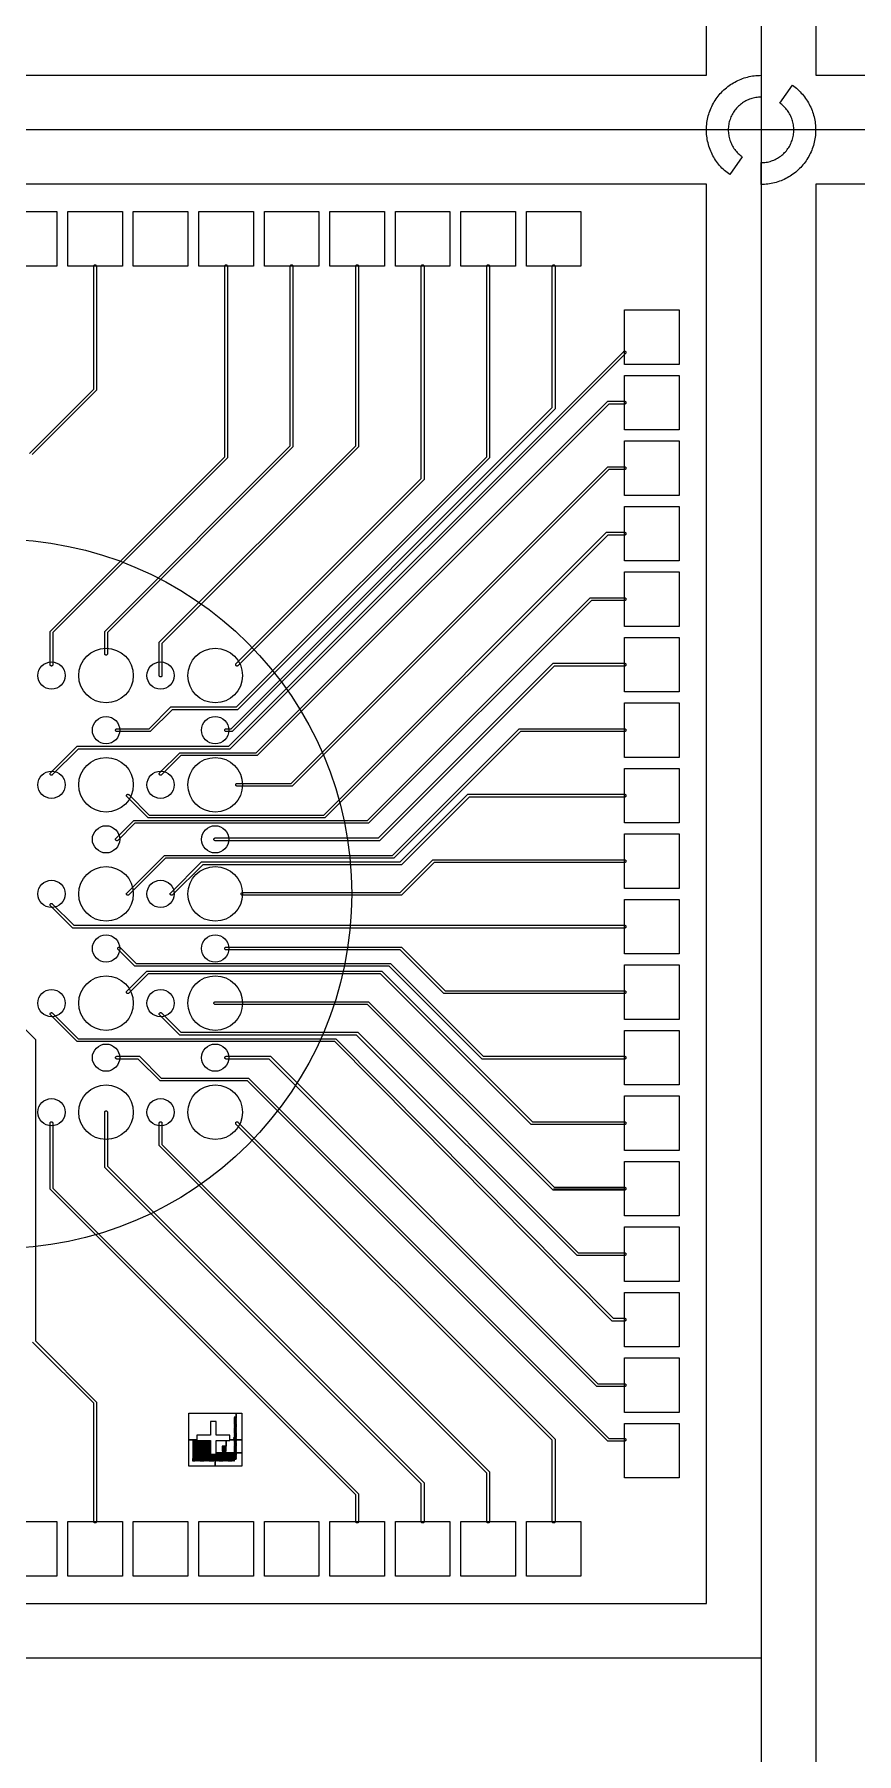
# Model space of a CAD drawing. Extents: x -17000 to 83000, y -71302 to 39000.
# Drawn here: x 15344 to 22875, y -47875 to -32126 of the extents above; entities that cross this region are included whole.
import ezdxf

# ---------------------------------------------------------------- set-up
doc = ezdxf.new("R2010")
doc.units = 0
doc.layers.get('0').update_dxf_attribs({"lineweight": 25, "true_color": 0xffffff})
for name, color, linetype, lineweight, true_color in [('Alighners', 3, 'Continuous', 5, 0x00ff00), ('Boundaries', 6, 'Continuous', 5, 0xff00ff), ('Central Electrodes', 5, 'Continuous', 5, 0x0000ff), ('Connectors', 4, 'Continuous', 5, 0x00ffff), ('Dicing', 1, 'Continuous', 25, 0xff0000)]:
    doc.layers.add(name, color=color, linetype=linetype, lineweight=lineweight, true_color=true_color)

# ---------------------------------------------------------------- blocks, each defined once
blk = doc.blocks.new('Half_moon_alignment1')
at = {"layer": 'Alighners'}
for points in [[(-286.79, -409.58), (-299.5, -400.5), (-311.75, -391), (-324, -381), (-335.75, -370.75), (-347, -360), (-358, -349), (-368.75, -337.5), (-379.25, -326), (-389.25, -314), (-398.75, -301.5), (-408, -289), (-417, -276), (-425.25, -263), (-433.25, -249.5), (-441, -236), (-448, -222), (-454.75, -208), (-461, -193.5), (-466.75, -179), (-472.25, -164.5), (-477.25, -149.5), (-481.5, -134.5), (-485.5, -119.5), (-489, -104.25), (-492, -89), (-494.5, -73.5), (-496.75, -58), (-498.25, -42.5), (-499.25, -27), (-500, -11.25), (-500, 4.25), (-499.75, 20), (-498.75, 35.5), (-497.5, 51), (-495.5, 66.5), (-493.25, 82), (-490.5, 97.5), (-487.25, 112.75), (-483.5, 127.75), (-479.25, 143), (-474.5, 157.75), (-469.25, 172.5), (-463.75, 187), (-457.75, 201.5), (-451, 215.75), (-444.25, 229.75), (-436.75, 243.5), (-429, 257), (-420.75, 270.25), (-412, 283.25), (-403, 296), (-393.5, 308.5), (-383.75, 320.5), (-373.5, 332.5), (-363, 344), (-352, 355), (-340.75, 366), (-329.25, 376.5), (-317.25, 386.5), (-305, 396.25), (-292.5, 405.5), (-279.75, 414.5), (-266.5, 423), (-253.25, 431.25), (-239.75, 438.75), (-225.75, 446), (-211.75, 453), (-197.5, 459.25), (-183, 465.25), (-168.5, 470.75), (-153.75, 475.75), (-138.75, 480.5), (-123.75, 484.5), (-108.5, 488), (-93.25, 491.25), (-77.75, 494), (-62.25, 496.25), (-46.75, 497.75), (-31.25, 499), (-15.5, 499.75), (0, 500), (0, 300), (-12, 299.75), (-24, 299), (-36, 297.75), (-48, 296.25), (-59.75, 294), (-71.5, 291.25), (-83.25, 288.25), (-94.75, 284.75), (-106.25, 280.75), (-117.25, 276.25), (-128.25, 271.25), (-139, 265.75), (-149.75, 260), (-160, 253.75), (-170, 247.25), (-179.75, 240.25), (-189.25, 232.75), (-198.5, 225), (-207.5, 216.75), (-216, 208.25), (-224.25, 199.5), (-232, 190.25), (-239.5, 180.75), (-246.5, 171), (-253.25, 161), (-259.5, 150.75), (-265.25, 140.25), (-270.75, 129.5), (-275.75, 118.5), (-280.25, 107.25), (-284.25, 96), (-288, 84.5), (-291, 72.75), (-293.75, 61), (-296, 49.25), (-297.75, 37.25), (-299, 25.25), (-299.75, 13.25), (-300, 1.25), (-299.75, -10.75), (-299.25, -22.75), (-298, -34.75), (-296.25, -46.75), (-294.25, -58.75), (-291.75, -70.5), (-288.5, -82), (-285, -93.5), (-281, -105), (-276.75, -116.25), (-271.75, -127.25), (-266.5, -138), (-260.75, -148.5), (-254.5, -159), (-248, -169), (-241, -178.75), (-233.5, -188.25), (-225.75, -197.5), (-217.75, -206.5), (-209.25, -215), (-200.5, -223.25), (-191.25, -231.25), (-181.75, -238.75), (-172.07, -245.75)], [(0, -500), (0, -300), (12, -299.75), (24, -299), (36, -297.75), (48, -296.25), (59.75, -294), (71.5, -291.25), (83.25, -288.25), (94.75, -284.75), (106.25, -280.75), (117.25, -276.25), (128.25, -271.25), (139, -265.75), (149.75, -260), (160, -253.75), (170, -247.25), (179.75, -240.25), (189.25, -232.75), (198.5, -225), (207.5, -216.75), (216, -208.25), (224.25, -199.5), (232, -190.25), (239.5, -180.75), (246.5, -171), (253.25, -161), (259.5, -150.75), (265.25, -140.25), (270.75, -129.5), (275.75, -118.5), (280.25, -107.25), (284.25, -96), (288, -84.5), (291, -72.75), (293.75, -61), (296, -49.25), (297.75, -37.25), (299, -25.25), (299.75, -13.25), (300, -1.25), (299.75, 10.75), (299.25, 22.75), (298, 34.75), (296.25, 46.75), (294.25, 58.75), (291.75, 70.5), (288.5, 82), (285, 93.5), (281, 105), (276.75, 116.25), (271.75, 127.25), (266.5, 138), (260.75, 148.5), (254.5, 159), (248, 169), (241, 178.75), (233.5, 188.25), (225.75, 197.5), (217.75, 206.5), (209.25, 215), (200.5, 223.25), (191.25, 231.25), (181.75, 238.75), (172.07, 245.75), (286.79, 409.58), (299.5, 400.5), (311.75, 391), (324, 381), (335.75, 370.75), (347, 360), (358, 349), (368.75, 337.5), (379.25, 326), (389.25, 314), (398.75, 301.5), (408, 289), (417, 276), (425.25, 263), (433.25, 249.5), (441, 236), (448, 222), (454.75, 208), (461, 193.5), (466.75, 179), (472.25, 164.5), (477.25, 149.5), (481.5, 134.5), (485.5, 119.5), (489, 104.25), (492, 89), (494.5, 73.5), (496.75, 58), (498.25, 42.5), (499.25, 27), (500, 11.25), (500, -4.25), (499.75, -20), (498.75, -35.5), (497.5, -51), (495.5, -66.5), (493.25, -82), (490.5, -97.5), (487.25, -112.75), (483.5, -127.75), (479.25, -143), (474.5, -157.75), (469.25, -172.5), (463.75, -187), (457.75, -201.5), (451, -215.75), (444.25, -229.75), (436.75, -243.5), (429, -257), (420.75, -270.25), (412, -283.25), (403, -296), (393.5, -308.5), (383.75, -320.5), (373.5, -332.5), (363, -344), (352, -355), (340.75, -366), (329.25, -376.5), (317.25, -386.5), (305, -396.25), (292.5, -405.5), (279.75, -414.5), (266.5, -423), (253.25, -431.25), (239.75, -438.75), (225.75, -446), (211.75, -453), (197.5, -459.25), (183, -465.25), (168.5, -470.75), (153.75, -475.75), (138.75, -480.5), (123.75, -484.5), (108.5, -488), (93.25, -491.25), (77.75, -494), (62.25, -496.25), (46.75, -497.75), (31.25, -499), (15.5, -499.75)]]:
    blk.add_lwpolyline(points, close=True, dxfattribs=at)
blk = doc.blocks.new('BIG_photolith_alignment1')
at = {"layer": 'Alighners'}
for points in [[(-225, -17.5), (-225, 225), (210, 225), (210, 190), (190, 190), (190, 185), (210, 185), (210, 180.5), (190, 180.5), (190, 175.5), (210, 175.5), (210, 171), (190, 171), (190, 166), (210, 166), (210, 161.5), (190, 161.5), (190, 156.5), (210, 156.5), (210, 152), (190, 152), (190, 147), (210, 147), (210, 142.5), (190, 142.5), (190, 137.5), (210, 137.5), (210, 133), (190, 133), (190, 128), (210, 128), (210, 123.5), (190, 123.5), (190, 118.5), (210, 118.5), (210, 114), (190, 114), (190, 109), (210, 109), (210, 104.5), (190, 104.5), (190, 99.5), (210, 99.5), (210, 95), (190, 95), (190, 90), (210, 90), (210, 85.5), (190, 85.5), (190, 80.5), (210, 80.5), (210, 76), (190, 76), (190, 71), (210, 71), (210, 66.5), (190, 66.5), (190, 61.5), (210, 61.5), (210, 57), (190, 57), (190, 52), (210, 52), (210, 47.5), (190, 47.5), (190, 42.5), (210, 42.5), (210, 38), (190, 38), (190, 33), (210, 33), (210, 28.5), (190, 28.5), (190, 23.5), (210, 23.5), (210, 19), (190, 19), (190, 14), (210, 14), (210, 9.5), (190, 9.5), (190, 4.5), (210, 4.5), (210, 0), (185, 0), (185, -5), (210, -5), (210, -9.5), (190, -9.5), (190, -14.5), (210, -14.5), (210, 225), (260, 225), (260, -17.5), (150, -17.5), (150, 25), (25, 25), (25, 150), (-25, 150), (-25, 25), (-150, 25), (-150, -17.5)], [(-225, -260), (-225, -17.5), (-185, -17.5), (-185, -190), (-190, -190), (-190, -210), (-185, -210), (-185, -17.5), (-175.5, -17.5), (-175.5, -190), (-180.5, -190), (-180.5, -210), (-175.5, -210), (-175.5, -17.5), (-166, -17.5), (-166, -190), (-171, -190), (-171, -210), (-166, -210), (-166, -17.5), (-156.5, -17.5), (-156.5, -190), (-161.5, -190), (-161.5, -210), (-156.5, -210), (-156.5, -17.5), (-150, -17.5), (-150, -25), (-147, -25), (-147, -190), (-152, -190), (-152, -210), (-147, -210), (-147, -25), (-137.5, -25), (-137.5, -190), (-142.5, -190), (-142.5, -210), (-137.5, -210), (-137.5, -25), (-128, -25), (-128, -190), (-133, -190), (-133, -210), (-128, -210), (-128, -25), (-118.5, -25), (-118.5, -190), (-123.5, -190), (-123.5, -210), (-118.5, -210), (-118.5, -25), (-109, -25), (-109, -190), (-114, -190), (-114, -210), (-109, -210), (-109, -25), (-99.5, -25), (-99.5, -190), (-104.5, -190), (-104.5, -210), (-99.5, -210), (-99.5, -25), (-90, -25), (-90, -190), (-95, -190), (-95, -210), (-90, -210), (-90, -25), (-80.5, -25), (-80.5, -190), (-85.5, -190), (-85.5, -210), (-80.5, -210), (-80.5, -25), (-71, -25), (-71, -190), (-76, -190), (-76, -210), (-71, -210), (-71, -25), (-61.5, -25), (-61.5, -190), (-66.5, -190), (-66.5, -210), (-61.5, -210), (-61.5, -25), (-52, -25), (-52, -190), (-57, -190), (-57, -210), (-52, -210), (-52, -25), (-42.5, -25), (-42.5, -190), (-47.5, -190), (-47.5, -210), (-42.5, -210), (-42.5, -25), (-33, -25), (-33, -190), (-38, -190), (-38, -210), (-33, -210), (-33, -25), (-25, -25), (-25, -150), (-23.5, -150), (-23.5, -190), (-28.5, -190), (-28.5, -210), (-23.5, -210), (-23.5, -150), (-14, -150), (-14, -190), (-19, -190), (-19, -210), (-14, -210), (-14, -150), (-4.5, -150), (-4.5, -190), (-9.5, -190), (-9.5, -210), (-4.5, -210), (-4.5, -150), (5, -150), (5, -185), (0, -185), (0, -210), (5, -210), (5, -150), (14.5, -150), (14.5, -190), (9.5, -190), (9.5, -210), (14.5, -210), (14.5, -150), (17.5, -150), (17.5, -260)], [(17.5, -260), (17.5, -150), (24, -150), (24, -190), (19, -190), (19, -210), (24, -210), (24, -150), (25, -150), (25, -138.75), (33.5, -138.75), (33.5, -190), (28.5, -190), (28.5, -210), (33.5, -210), (33.5, -138.75), (43, -138.75), (43, -190), (38, -190), (38, -210), (43, -210), (43, -138.75), (52.5, -138.75), (52.5, -190), (47.5, -190), (47.5, -210), (52.5, -210), (52.5, -138.75), (62, -138.75), (62, -190), (57, -190), (57, -210), (62, -210), (62, -138.75), (71.5, -138.75), (71.5, -190), (66.5, -190), (66.5, -210), (71.5, -210), (71.5, -138.75), (81, -138.75), (81, -190), (76, -190), (76, -210), (81, -210), (81, -138.75), (90.5, -138.75), (90.5, -190), (85.5, -190), (85.5, -210), (90.5, -210), (90.5, -138.75), (100, -138.75), (100, -190), (95, -190), (95, -210), (100, -210), (100, -138.75), (109.5, -138.75), (109.5, -190), (104.5, -190), (104.5, -210), (109.5, -210), (109.5, -138.75), (119, -138.75), (119, -190), (114, -190), (114, -210), (119, -210), (119, -138.75), (128.5, -138.75), (128.5, -190), (123.5, -190), (123.5, -210), (128.5, -210), (128.5, -138.75), (138, -138.75), (138, -190), (133, -190), (133, -210), (138, -210), (138, -138.75), (147.5, -138.75), (147.5, -190), (142.5, -190), (142.5, -210), (147.5, -210), (147.5, -138.75), (157, -138.75), (157, -190), (152, -190), (152, -210), (157, -210), (157, -138.75), (166.5, -138.75), (166.5, -190), (161.5, -190), (161.5, -210), (166.5, -210), (166.5, -138.75), (176, -138.75), (176, -190), (171, -190), (171, -210), (176, -210), (176, -138.75), (185.5, -138.75), (185.5, -190), (180.5, -190), (180.5, -210), (185.5, -210), (185.5, -138.75), (210, -138.75), (210, -142.5), (190, -142.5), (190, -147.5), (210, -147.5), (210, -152), (190, -152), (190, -157), (210, -157), (210, -161.5), (190, -161.5), (190, -166.5), (210, -166.5), (210, -171), (190, -171), (190, -176), (210, -176), (210, -180.5), (190, -180.5), (190, -185.5), (210, -185.5), (210, -190), (190, -190), (190, -210), (195, -210), (195, -195), (210, -195), (210, -138.75), (260, -138.75), (260, -260)], [(25, -138.75), (25, -25), (117.5, -25), (117.5, -77.5), (82.5, -77.5), (82.5, -122.5), (117.5, -122.5), (117.5, -25), (150, -25), (150, -17.5), (210, -17.5), (210, -19), (190, -19), (190, -24), (210, -24), (210, -28.5), (190, -28.5), (190, -33.5), (210, -33.5), (210, -38), (190, -38), (190, -43), (210, -43), (210, -47.5), (190, -47.5), (190, -52.5), (210, -52.5), (210, -57), (190, -57), (190, -62), (210, -62), (210, -66.5), (190, -66.5), (190, -71.5), (210, -71.5), (210, -76), (190, -76), (190, -81), (210, -81), (210, -85.5), (190, -85.5), (190, -90.5), (210, -90.5), (210, -95), (190, -95), (190, -100), (210, -100), (210, -104.5), (190, -104.5), (190, -109.5), (210, -109.5), (210, -114), (190, -114), (190, -119), (210, -119), (210, -123.5), (190, -123.5), (190, -128.5), (210, -128.5), (210, -133), (190, -133), (190, -138), (210, -138), (210, -17.5), (260, -17.5), (260, -138.75)], [(92.5, -117.5), (92.5, -110), (95, -112.5), (105, -112.5), (107.5, -110), (107.5, -90), (105, -87.5), (95, -87.5), (92.5, -90), (92.5, -117.5), (87.5, -112.5), (87.5, -87.5), (92.5, -82.5), (107.5, -82.5), (112.5, -87.5), (112.5, -112.5), (107.5, -117.5)]]:
    blk.add_lwpolyline(points, close=True, dxfattribs=at)

msp = doc.modelspace()

# ---------------------------------------------------------------- linework, layer by layer
at = {"layer": 'Boundaries'}
for points in [[(21500, -32500), (21500, -11500)], [(22500, -11500), (22500, -32500)], [(500, -32500), (21500, -32500)], [(22500, -32500), (43500, -32500)], [(21500, -33500), (8500, -33500)], [(21500, -46500), (21500, -33500)], [(43500, -33500), (22500, -33500)], [(22500, -33500), (22500, -54500)], [(8500, -46500), (21500, -46500)]]:
    msp.add_lwpolyline(points, dxfattribs=at)
for centre, radius in [((33000, -11000), 50000), ((33000, -11000), 47500), ((15000, -40000), 3250)]:
    msp.add_circle(centre, radius, dxfattribs=at)
at = {"layer": 'Central Electrodes'}
for points in [[(15050, -34250), (15050, -33750), (15550, -33750), (15550, -34250)], [(15650, -34250), (15650, -33750), (16150, -33750), (16150, -34250)], [(16250, -34250), (16250, -33750), (16750, -33750), (16750, -34250)], [(16850, -34250), (16850, -33750), (17350, -33750), (17350, -34250)], [(17450, -34250), (17450, -33750), (17950, -33750), (17950, -34250)], [(18050, -34250), (18050, -33750), (18550, -33750), (18550, -34250)], [(18650, -34250), (18650, -33750), (19150, -33750), (19150, -34250)], [(19250, -34250), (19250, -33750), (19750, -33750), (19750, -34250)], [(19850, -34250), (19850, -33750), (20350, -33750), (20350, -34250)], [(20750, -35150), (20750, -34650), (21250, -34650), (21250, -35150)], [(20750, -35750), (20750, -35250), (21250, -35250), (21250, -35750)], [(20750, -36350), (20750, -35850), (21250, -35850), (21250, -36350)], [(20750, -36950), (20750, -36450), (21250, -36450), (21250, -36950)], [(20750, -37550), (20750, -37050), (21250, -37050), (21250, -37550)], [(20750, -38150), (20750, -37650), (21250, -37650), (21250, -38150)], [(20750, -38750), (20750, -38250), (21250, -38250), (21250, -38750)], [(20750, -39350), (20750, -38850), (21250, -38850), (21250, -39350)], [(20750, -39950), (20750, -39450), (21250, -39450), (21250, -39950)], [(20750, -40550), (20750, -40050), (21250, -40050), (21250, -40550)], [(20750, -41150), (20750, -40650), (21250, -40650), (21250, -41150)], [(20750, -41750), (20750, -41250), (21250, -41250), (21250, -41750)], [(20750, -42350), (20750, -41850), (21250, -41850), (21250, -42350)], [(20750, -42950), (20750, -42450), (21250, -42450), (21250, -42950)], [(20750, -43550), (20750, -43050), (21250, -43050), (21250, -43550)], [(20750, -44150), (20750, -43650), (21250, -43650), (21250, -44150)], [(20750, -44750), (20750, -44250), (21250, -44250), (21250, -44750)], [(20750, -45350), (20750, -44850), (21250, -44850), (21250, -45350)], [(15050, -46250), (15050, -45750), (15550, -45750), (15550, -46250)], [(15650, -46250), (15650, -45750), (16150, -45750), (16150, -46250)], [(16250, -46250), (16250, -45750), (16750, -45750), (16750, -46250)], [(16850, -46250), (16850, -45750), (17350, -45750), (17350, -46250)], [(17450, -46250), (17450, -45750), (17950, -45750), (17950, -46250)], [(18050, -46250), (18050, -45750), (18550, -45750), (18550, -46250)], [(18650, -46250), (18650, -45750), (19150, -45750), (19150, -46250)], [(19250, -46250), (19250, -45750), (19750, -45750), (19750, -46250)], [(19850, -46250), (19850, -45750), (20350, -45750), (20350, -46250)]]:
    msp.add_lwpolyline(points, close=True, dxfattribs=at)
for centre, radius in [((16000, -38000), 250), ((17000, -38000), 250), ((15500, -38000), 125), ((16500, -38000), 125), ((16000, -38500), 125), ((17000, -38500), 125), ((15500, -39000), 125), ((16000, -39000), 250), ((16500, -39000), 125), ((17000, -39000), 250), ((16000, -39500), 125), ((17000, -39500), 125), ((16000, -40000), 250), ((17000, -40000), 250), ((15500, -40000), 125), ((16500, -40000), 125), ((16000, -40500), 125), ((17000, -40500), 125), ((16000, -41000), 250), ((17000, -41000), 250), ((15500, -41000), 125), ((16500, -41000), 125), ((16000, -41500), 125), ((17000, -41500), 125), ((15500, -42000), 125), ((16000, -42000), 250), ((16500, -42000), 125), ((17000, -42000), 250)]:
    msp.add_circle(centre, radius, dxfattribs=at)
at = {"layer": 'Connectors'}
for points in [[(15297.5, -35964.822), (15887.5, -35374.822), (15887.5, -34248.769), (15887.98, -34246.354), (15888.923, -34244.079), (15890.291, -34242.032), (15892.032, -34240.291), (15894.079, -34238.923), (15896.354, -34237.98), (15898.769, -34237.5), (15901.231, -34237.5), (15903.646, -34237.98), (15905.921, -34238.923), (15907.968, -34240.291), (15909.709, -34242.032), (15911.077, -34244.079), (15912.02, -34246.354), (15912.5, -34248.769), (15912.5, -35385.178), (15322.5, -35975.178)], [(15107.968, -41090.29), (15352.5, -41334.822), (15352.5, -44094.822), (15912.5, -44654.822), (15912.5, -45751.231), (15912.02, -45753.646), (15911.077, -45755.921), (15909.709, -45757.968), (15907.968, -45759.709), (15905.921, -45761.077), (15903.646, -45762.02), (15901.231, -45762.5), (15898.769, -45762.5), (15896.354, -45762.02), (15894.079, -45761.077), (15892.032, -45759.709), (15890.291, -45757.968), (15888.923, -45755.921), (15887.98, -45753.646), (15887.5, -45751.231), (15887.5, -44665.178), (15327.5, -44105.178)], [(20100, -42700), (20750, -42700)]]:
    msp.add_lwpolyline(points, dxfattribs=at)
for points in [[(15498.769, -37912.5), (15496.354, -37912.02), (15494.079, -37911.077), (15492.032, -37909.709), (15490.291, -37907.968), (15488.923, -37905.921), (15487.98, -37903.646), (15487.5, -37901.231), (15487.5, -37594.822), (17087.5, -35994.822), (17087.5, -34248.769), (17087.98, -34246.354), (17088.923, -34244.079), (17090.291, -34242.032), (17092.032, -34240.291), (17094.079, -34238.923), (17096.354, -34237.98), (17098.769, -34237.5), (17101.231, -34237.5), (17103.646, -34237.98), (17105.921, -34238.923), (17107.968, -34240.291), (17109.709, -34242.032), (17111.077, -34244.079), (17112.02, -34246.354), (17112.5, -34248.769), (17112.5, -36005.178), (15512.5, -37605.178), (15512.5, -37901.231), (15512.02, -37903.646), (15511.077, -37905.921), (15509.709, -37907.968), (15507.968, -37909.709), (15505.921, -37911.077), (15503.646, -37912.02), (15501.231, -37912.5)], [(15998.769, -37812.5), (15996.354, -37812.02), (15994.079, -37811.077), (15992.032, -37809.709), (15990.291, -37807.968), (15988.923, -37805.921), (15987.98, -37803.646), (15987.5, -37801.231), (15987.5, -37594.822), (17687.5, -35894.822), (17687.5, -34248.769), (17687.98, -34246.354), (17688.923, -34244.079), (17690.291, -34242.032), (17692.032, -34240.291), (17694.079, -34238.923), (17696.354, -34237.98), (17698.769, -34237.5), (17701.231, -34237.5), (17703.646, -34237.98), (17705.921, -34238.923), (17707.968, -34240.291), (17709.709, -34242.032), (17711.077, -34244.079), (17712.02, -34246.354), (17712.5, -34248.769), (17712.5, -35905.178), (16012.5, -37605.178), (16012.5, -37801.231), (16012.02, -37803.646), (16011.077, -37805.921), (16009.709, -37807.968), (16007.968, -37809.709), (16005.921, -37811.077), (16003.646, -37812.02), (16001.231, -37812.5)], [(16098.769, -38512.5), (16096.354, -38512.02), (16094.079, -38511.077), (16092.032, -38509.709), (16090.291, -38507.968), (16088.923, -38505.921), (16087.98, -38503.646), (16087.5, -38501.231), (16087.5, -38498.769), (16087.98, -38496.354), (16088.923, -38494.079), (16090.291, -38492.032), (16092.032, -38490.291), (16094.079, -38488.923), (16096.354, -38487.98), (16098.769, -38487.5), (16394.822, -38487.5), (16594.822, -38287.5), (17194.822, -38287.5), (19487.5, -35994.822), (19487.5, -34248.769), (19487.98, -34246.354), (19488.923, -34244.079), (19490.291, -34242.032), (19492.032, -34240.291), (19494.079, -34238.923), (19496.354, -34237.98), (19498.769, -34237.5), (19501.231, -34237.5), (19503.646, -34237.98), (19505.921, -34238.923), (19507.968, -34240.291), (19509.709, -34242.032), (19511.077, -34244.079), (19512.02, -34246.354), (19512.5, -34248.769), (19512.5, -36005.178), (17205.178, -38312.5), (16605.178, -38312.5), (16405.178, -38512.5)], [(16498.769, -38012.5), (16496.354, -38012.02), (16494.079, -38011.077), (16492.032, -38009.709), (16490.291, -38007.968), (16488.923, -38005.921), (16487.98, -38003.646), (16487.5, -38001.231), (16487.5, -37694.822), (18287.5, -35894.822), (18287.5, -34248.769), (18287.98, -34246.354), (18288.923, -34244.079), (18290.291, -34242.032), (18292.032, -34240.291), (18294.079, -34238.923), (18296.354, -34237.98), (18298.769, -34237.5), (18301.231, -34237.5), (18303.646, -34237.98), (18305.921, -34238.923), (18307.968, -34240.291), (18309.709, -34242.032), (18311.077, -34244.079), (18312.02, -34246.354), (18312.5, -34248.769), (18312.5, -35905.178), (16512.5, -37705.178), (16512.5, -38001.231), (16512.02, -38003.646), (16511.077, -38005.921), (16509.709, -38007.968), (16507.968, -38009.709), (16505.921, -38011.077), (16503.646, -38012.02), (16501.231, -38012.5)], [(17098.769, -38512.5), (17096.354, -38512.02), (17094.079, -38511.077), (17092.032, -38509.709), (17090.291, -38507.968), (17088.923, -38505.921), (17087.98, -38503.646), (17087.5, -38501.231), (17087.5, -38498.769), (17087.98, -38496.354), (17088.923, -38494.079), (17090.291, -38492.032), (17092.032, -38490.291), (17094.079, -38488.923), (17096.354, -38487.98), (17098.769, -38487.5), (17144.822, -38487.5), (20087.5, -35544.822), (20087.5, -34248.769), (20087.98, -34246.354), (20088.923, -34244.079), (20090.291, -34242.032), (20092.032, -34240.291), (20094.079, -34238.923), (20096.354, -34237.98), (20098.769, -34237.5), (20101.231, -34237.5), (20103.646, -34237.98), (20105.921, -34238.923), (20107.968, -34240.291), (20109.709, -34242.032), (20111.077, -34244.079), (20112.02, -34246.354), (20112.5, -34248.769), (20112.5, -35555.178), (17155.178, -38512.5)], [(17198.769, -37912.5), (17196.354, -37912.02), (17194.079, -37911.077), (17192.032, -37909.709), (17190.291, -37907.968), (17188.923, -37905.921), (17187.98, -37903.646), (17187.5, -37901.231), (17187.5, -37898.769), (17187.98, -37896.354), (17188.922, -37894.079), (17190.29, -37892.032), (18887.5, -36194.822), (18887.5, -34248.769), (18887.98, -34246.354), (18888.923, -34244.079), (18890.291, -34242.032), (18892.032, -34240.291), (18894.079, -34238.923), (18896.354, -34237.98), (18898.769, -34237.5), (18901.231, -34237.5), (18903.646, -34237.98), (18905.921, -34238.923), (18907.968, -34240.291), (18909.709, -34242.032), (18911.077, -34244.079), (18912.02, -34246.354), (18912.5, -34248.769), (18912.5, -36205.178), (17207.968, -37909.71), (17205.921, -37911.078), (17203.646, -37912.02), (17201.231, -37912.5)], [(15498.769, -38912.5), (15496.354, -38912.02), (15494.079, -38911.077), (15492.032, -38909.709), (15490.291, -38907.968), (15488.923, -38905.921), (15487.98, -38903.646), (15487.5, -38901.231), (15487.5, -38898.769), (15487.98, -38896.354), (15488.922, -38894.079), (15490.29, -38892.032), (15734.822, -38647.5), (17124.822, -38647.5), (20742.032, -35030.29), (20744.079, -35028.922), (20746.354, -35027.98), (20748.769, -35027.5), (20751.231, -35027.5), (20753.646, -35027.98), (20755.921, -35028.923), (20757.968, -35030.291), (20759.709, -35032.032), (20761.077, -35034.079), (20762.02, -35036.354), (20762.5, -35038.769), (20762.5, -35041.231), (20762.02, -35043.646), (20761.078, -35045.921), (20759.71, -35047.968), (17135.178, -38672.5), (15745.178, -38672.5), (15507.968, -38909.71), (15505.921, -38911.078), (15503.646, -38912.02), (15501.231, -38912.5)], [(16498.769, -38912.5), (16496.354, -38912.02), (16494.079, -38911.077), (16492.032, -38909.709), (16490.291, -38907.968), (16488.923, -38905.921), (16487.98, -38903.646), (16487.5, -38901.231), (16487.5, -38898.769), (16487.98, -38896.354), (16488.922, -38894.079), (16490.29, -38892.032), (16674.822, -38707.5), (17374.822, -38707.5), (20594.822, -35487.5), (20751.231, -35487.5), (20753.646, -35487.98), (20755.921, -35488.923), (20757.968, -35490.291), (20759.709, -35492.032), (20761.077, -35494.079), (20762.02, -35496.354), (20762.5, -35498.769), (20762.5, -35501.231), (20762.02, -35503.646), (20761.077, -35505.921), (20759.709, -35507.968), (20757.968, -35509.709), (20755.921, -35511.077), (20753.646, -35512.02), (20751.231, -35512.5), (20605.178, -35512.5), (17385.178, -38732.5), (16685.178, -38732.5), (16507.968, -38909.71), (16505.921, -38911.078), (16503.646, -38912.02), (16501.231, -38912.5)], [(17198.769, -39012.5), (17196.354, -39012.02), (17194.079, -39011.077), (17192.032, -39009.709), (17190.291, -39007.968), (17188.923, -39005.921), (17187.98, -39003.646), (17187.5, -39001.231), (17187.5, -38998.769), (17187.98, -38996.354), (17188.923, -38994.079), (17190.291, -38992.032), (17192.032, -38990.291), (17194.079, -38988.923), (17196.354, -38987.98), (17198.769, -38987.5), (17694.822, -38987.5), (20594.822, -36087.5), (20751.231, -36087.5), (20753.646, -36087.98), (20755.921, -36088.923), (20757.968, -36090.291), (20759.709, -36092.032), (20761.077, -36094.079), (20762.02, -36096.354), (20762.5, -36098.769), (20762.5, -36101.231), (20762.02, -36103.646), (20761.077, -36105.921), (20759.709, -36107.968), (20757.968, -36109.709), (20755.921, -36111.077), (20753.646, -36112.02), (20751.231, -36112.5), (20605.178, -36112.5), (17705.178, -39012.5)], [(16384.822, -39302.5), (16190.29, -39107.968), (16188.922, -39105.921), (16187.98, -39103.646), (16187.5, -39101.231), (16187.5, -39098.769), (16187.98, -39096.354), (16188.923, -39094.079), (16190.291, -39092.032), (16192.032, -39090.291), (16194.079, -39088.923), (16196.354, -39087.98), (16198.769, -39087.5), (16201.231, -39087.5), (16203.646, -39087.98), (16205.921, -39088.922), (16207.968, -39090.29), (16395.178, -39277.5), (17994.822, -39277.5), (20584.822, -36687.5), (20751.231, -36687.5), (20753.646, -36687.98), (20755.921, -36688.923), (20757.968, -36690.291), (20759.709, -36692.032), (20761.077, -36694.079), (20762.02, -36696.354), (20762.5, -36698.769), (20762.5, -36701.231), (20762.02, -36703.646), (20761.077, -36705.921), (20759.709, -36707.968), (20757.968, -36709.709), (20755.921, -36711.077), (20753.646, -36712.02), (20751.231, -36712.5), (20595.178, -36712.5), (18005.178, -39302.5)], [(16098.769, -39512.5), (16096.354, -39512.02), (16094.079, -39511.077), (16092.032, -39509.709), (16090.291, -39507.968), (16088.923, -39505.921), (16087.98, -39503.646), (16087.5, -39501.231), (16087.5, -39498.769), (16087.98, -39496.354), (16088.922, -39494.079), (16090.29, -39492.032), (16254.822, -39327.5), (18394.822, -39327.5), (20434.822, -37287.5), (20751.231, -37287.5), (20753.646, -37287.98), (20755.921, -37288.923), (20757.968, -37290.291), (20759.709, -37292.032), (20761.077, -37294.079), (20762.02, -37296.354), (20762.5, -37298.769), (20762.5, -37301.231), (20762.02, -37303.646), (20761.077, -37305.921), (20759.709, -37307.968), (20757.968, -37309.709), (20755.921, -37311.077), (20753.646, -37312.02), (20751.231, -37312.5), (20445.178, -37312.5), (18405.178, -39352.5), (16265.178, -39352.5), (16107.968, -39509.71), (16105.921, -39511.078), (16103.646, -39512.02), (16101.231, -39512.5)], [(16998.769, -39512.5), (16996.354, -39512.02), (16994.079, -39511.077), (16992.032, -39509.709), (16990.291, -39507.968), (16988.923, -39505.921), (16987.98, -39503.646), (16987.5, -39501.231), (16987.5, -39498.769), (16987.98, -39496.354), (16988.923, -39494.079), (16990.291, -39492.032), (16992.032, -39490.291), (16994.079, -39488.923), (16996.354, -39487.98), (16998.769, -39487.5), (18494.822, -39487.5), (20094.822, -37887.5), (20751.231, -37887.5), (20753.646, -37887.98), (20755.921, -37888.923), (20757.968, -37890.291), (20759.709, -37892.032), (20761.077, -37894.079), (20762.02, -37896.354), (20762.5, -37898.769), (20762.5, -37901.231), (20762.02, -37903.646), (20761.077, -37905.921), (20759.709, -37907.968), (20757.968, -37909.709), (20755.921, -37911.077), (20753.646, -37912.02), (20751.231, -37912.5), (20105.178, -37912.5), (18505.178, -39512.5)], [(16198.769, -40012.5), (16196.354, -40012.02), (16194.079, -40011.077), (16192.032, -40009.709), (16190.291, -40007.968), (16188.923, -40005.921), (16187.98, -40003.646), (16187.5, -40001.231), (16187.5, -39998.769), (16187.98, -39996.354), (16188.922, -39994.079), (16190.29, -39992.032), (16534.822, -39647.5), (18624.822, -39647.5), (19784.822, -38487.5), (20751.231, -38487.5), (20753.646, -38487.98), (20755.921, -38488.923), (20757.968, -38490.291), (20759.709, -38492.032), (20761.077, -38494.079), (20762.02, -38496.354), (20762.5, -38498.769), (20762.5, -38501.231), (20762.02, -38503.646), (20761.077, -38505.921), (20759.709, -38507.968), (20757.968, -38509.709), (20755.921, -38511.077), (20753.646, -38512.02), (20751.231, -38512.5), (19795.178, -38512.5), (18635.178, -39672.5), (16545.178, -39672.5), (16207.968, -40009.71), (16205.921, -40011.078), (16203.646, -40012.02), (16201.231, -40012.5)], [(16598.769, -40012.5), (16596.354, -40012.02), (16594.079, -40011.077), (16592.032, -40009.709), (16590.291, -40007.968), (16588.923, -40005.921), (16587.98, -40003.646), (16587.5, -40001.231), (16587.5, -39998.769), (16587.98, -39996.354), (16588.922, -39994.079), (16590.29, -39992.032), (16874.822, -39707.5), (18694.822, -39707.5), (19314.822, -39087.5), (20751.231, -39087.5), (20753.646, -39087.98), (20755.921, -39088.923), (20757.968, -39090.291), (20759.709, -39092.032), (20761.077, -39094.079), (20762.02, -39096.354), (20762.5, -39098.769), (20762.5, -39101.231), (20762.02, -39103.646), (20761.077, -39105.921), (20759.709, -39107.968), (20757.968, -39109.709), (20755.921, -39111.077), (20753.646, -39112.02), (20751.231, -39112.5), (19325.178, -39112.5), (18705.178, -39732.5), (16885.178, -39732.5), (16607.968, -40009.71), (16605.921, -40011.078), (16603.646, -40012.02), (16601.231, -40012.5)], [(17248.769, -40012.5), (17246.354, -40012.02), (17244.079, -40011.077), (17242.032, -40009.709), (17240.291, -40007.968), (17238.923, -40005.921), (17237.98, -40003.646), (17237.5, -40001.231), (17237.5, -39998.769), (17237.98, -39996.354), (17238.923, -39994.079), (17240.291, -39992.032), (17242.032, -39990.291), (17244.079, -39988.923), (17246.354, -39987.98), (17248.769, -39987.5), (18694.822, -39987.5), (18994.822, -39687.5), (20751.231, -39687.5), (20753.646, -39687.98), (20755.921, -39688.923), (20757.968, -39690.291), (20759.709, -39692.032), (20761.077, -39694.079), (20762.02, -39696.354), (20762.5, -39698.769), (20762.5, -39701.231), (20762.02, -39703.646), (20761.077, -39705.921), (20759.709, -39707.968), (20757.968, -39709.709), (20755.921, -39711.077), (20753.646, -39712.02), (20751.231, -39712.5), (19005.178, -39712.5), (18705.178, -40012.5)], [(15694.822, -40312.5), (15490.29, -40107.968), (15488.922, -40105.921), (15487.98, -40103.646), (15487.5, -40101.231), (15487.5, -40098.769), (15487.98, -40096.354), (15488.923, -40094.079), (15490.291, -40092.032), (15492.032, -40090.291), (15494.079, -40088.923), (15496.354, -40087.98), (15498.769, -40087.5), (15501.231, -40087.5), (15503.646, -40087.98), (15505.921, -40088.922), (15507.968, -40090.29), (15705.178, -40287.5), (20751.231, -40287.5), (20753.646, -40287.98), (20755.921, -40288.923), (20757.968, -40290.291), (20759.709, -40292.032), (20761.077, -40294.079), (20762.02, -40296.354), (20762.5, -40298.769), (20762.5, -40301.231), (20762.02, -40303.646), (20761.077, -40305.921), (20759.709, -40307.968), (20757.968, -40309.709), (20755.921, -40311.077), (20753.646, -40312.02), (20751.231, -40312.5)], [(19444.822, -41512.5), (18594.822, -40662.5), (16264.822, -40662.5), (16110.29, -40507.968), (16108.922, -40505.921), (16107.98, -40503.646), (16107.5, -40501.231), (16107.5, -40498.769), (16107.98, -40496.354), (16108.923, -40494.079), (16110.291, -40492.032), (16112.032, -40490.291), (16114.079, -40488.923), (16116.354, -40487.98), (16118.769, -40487.5), (16121.231, -40487.5), (16123.646, -40487.98), (16125.921, -40488.922), (16127.968, -40490.29), (16275.178, -40637.5), (18605.178, -40637.5), (19455.178, -41487.5), (20751.231, -41487.5), (20753.646, -41487.98), (20755.921, -41488.923), (20757.968, -41490.291), (20759.709, -41492.032), (20761.077, -41494.079), (20762.02, -41496.354), (20762.5, -41498.769), (20762.5, -41501.231), (20762.02, -41503.646), (20761.077, -41505.921), (20759.709, -41507.968), (20757.968, -41509.709), (20755.921, -41511.077), (20753.646, -41512.02), (20751.231, -41512.5)], [(19094.822, -40912.5), (18694.822, -40512.5), (17098.769, -40512.5), (17096.354, -40512.02), (17094.079, -40511.077), (17092.032, -40509.709), (17090.291, -40507.968), (17088.923, -40505.921), (17087.98, -40503.646), (17087.5, -40501.231), (17087.5, -40498.769), (17087.98, -40496.354), (17088.923, -40494.079), (17090.291, -40492.032), (17092.032, -40490.291), (17094.079, -40488.923), (17096.354, -40487.98), (17098.769, -40487.5), (18705.178, -40487.5), (19105.178, -40887.5), (20751.231, -40887.5), (20753.646, -40887.98), (20755.921, -40888.923), (20757.968, -40890.291), (20759.709, -40892.032), (20761.077, -40894.079), (20762.02, -40896.354), (20762.5, -40898.769), (20762.5, -40901.231), (20762.02, -40903.646), (20761.077, -40905.921), (20759.709, -40907.968), (20757.968, -40909.709), (20755.921, -40911.077), (20753.646, -40912.02), (20751.231, -40912.5)], [(19894.822, -42112.5), (18514.822, -40732.5), (16385.178, -40732.5), (16207.968, -40909.71), (16205.921, -40911.078), (16203.646, -40912.02), (16201.231, -40912.5), (16198.769, -40912.5), (16196.354, -40912.02), (16194.079, -40911.077), (16192.032, -40909.709), (16190.291, -40907.968), (16188.923, -40905.921), (16187.98, -40903.646), (16187.5, -40901.231), (16187.5, -40898.769), (16187.98, -40896.354), (16188.922, -40894.079), (16190.29, -40892.032), (16374.822, -40707.5), (18525.178, -40707.5), (19905.178, -42087.5), (20751.231, -42087.5), (20753.646, -42087.98), (20755.921, -42088.923), (20757.968, -42090.291), (20759.709, -42092.032), (20761.077, -42094.079), (20762.02, -42096.354), (20762.5, -42098.769), (20762.5, -42101.231), (20762.02, -42103.646), (20761.077, -42105.921), (20759.709, -42107.968), (20757.968, -42109.709), (20755.921, -42111.077), (20753.646, -42112.02), (20751.231, -42112.5)], [(20634.794, -43912.5), (18094.794, -41352.5), (15734.822, -41352.5), (15490.29, -41107.968), (15488.922, -41105.921), (15487.98, -41103.646), (15487.5, -41101.231), (15487.5, -41098.769), (15487.98, -41096.354), (15488.923, -41094.079), (15490.291, -41092.032), (15492.032, -41090.291), (15494.079, -41088.923), (15496.354, -41087.98), (15498.769, -41087.5), (15501.231, -41087.5), (15503.646, -41087.98), (15505.921, -41088.922), (15507.968, -41090.29), (15745.178, -41327.5), (18105.206, -41327.5), (20645.206, -43887.5), (20751.231, -43887.5), (20753.646, -43887.98), (20755.921, -43888.923), (20757.968, -43890.291), (20759.709, -43892.032), (20761.077, -43894.079), (20762.02, -43896.354), (20762.5, -43898.769), (20762.5, -43901.231), (20762.02, -43903.646), (20761.077, -43905.921), (20759.709, -43907.968), (20757.968, -43909.709), (20755.921, -43911.077), (20753.646, -43912.02), (20751.231, -43912.5)], [(20314.822, -43312.5), (18294.822, -41292.5), (16674.822, -41292.5), (16490.29, -41107.968), (16488.922, -41105.921), (16487.98, -41103.646), (16487.5, -41101.231), (16487.5, -41098.769), (16487.98, -41096.354), (16488.923, -41094.079), (16490.291, -41092.032), (16492.032, -41090.291), (16494.079, -41088.923), (16496.354, -41087.98), (16498.769, -41087.5), (16501.231, -41087.5), (16503.646, -41087.98), (16505.921, -41088.922), (16507.968, -41090.29), (16685.178, -41267.5), (18305.178, -41267.5), (20325.178, -43287.5), (20751.231, -43287.5), (20753.646, -43287.98), (20755.921, -43288.923), (20757.968, -43290.291), (20759.709, -43292.032), (20761.077, -43294.079), (20762.02, -43296.354), (20762.5, -43298.769), (20762.5, -43301.231), (20762.02, -43303.646), (20761.077, -43305.921), (20759.709, -43307.968), (20757.968, -43309.709), (20755.921, -43311.077), (20753.646, -43312.02), (20751.231, -43312.5)], [(20094.822, -42712.5), (18394.822, -41012.5), (16998.769, -41012.5), (16996.354, -41012.02), (16994.079, -41011.077), (16992.032, -41009.709), (16990.291, -41007.968), (16988.923, -41005.921), (16987.98, -41003.646), (16987.5, -41001.231), (16987.5, -40998.769), (16987.98, -40996.354), (16988.923, -40994.079), (16990.291, -40992.032), (16992.032, -40990.291), (16994.079, -40988.923), (16996.354, -40987.98), (16998.769, -40987.5), (18405.178, -40987.5), (20105.178, -42687.5), (20751.231, -42687.5), (20753.646, -42687.98), (20755.921, -42688.923), (20757.968, -42690.291), (20759.709, -42692.032), (20761.077, -42694.079), (20762.02, -42696.354), (20762.5, -42698.769), (20762.5, -42701.231), (20762.02, -42703.646), (20761.077, -42705.921), (20759.709, -42707.968), (20757.968, -42709.709), (20755.921, -42711.077), (20753.646, -42712.02), (20751.231, -42712.5)], [(20594.822, -45012.5), (17294.822, -41712.5), (16494.822, -41712.5), (16294.822, -41512.5), (16098.769, -41512.5), (16096.354, -41512.02), (16094.079, -41511.077), (16092.032, -41509.709), (16090.291, -41507.968), (16088.923, -41505.921), (16087.98, -41503.646), (16087.5, -41501.231), (16087.5, -41498.769), (16087.98, -41496.354), (16088.923, -41494.079), (16090.291, -41492.032), (16092.032, -41490.291), (16094.079, -41488.923), (16096.354, -41487.98), (16098.769, -41487.5), (16305.178, -41487.5), (16505.178, -41687.5), (17305.178, -41687.5), (20605.178, -44987.5), (20751.231, -44987.5), (20753.646, -44987.98), (20755.921, -44988.923), (20757.968, -44990.291), (20759.709, -44992.032), (20761.077, -44994.079), (20762.02, -44996.354), (20762.5, -44998.769), (20762.5, -45001.231), (20762.02, -45003.646), (20761.077, -45005.921), (20759.709, -45007.968), (20757.968, -45009.709), (20755.921, -45011.077), (20753.646, -45012.02), (20751.231, -45012.5)], [(20494.822, -44512.5), (17494.822, -41512.5), (17098.769, -41512.5), (17096.354, -41512.02), (17094.079, -41511.077), (17092.032, -41509.709), (17090.291, -41507.968), (17088.923, -41505.921), (17087.98, -41503.646), (17087.5, -41501.231), (17087.5, -41498.769), (17087.98, -41496.354), (17088.923, -41494.079), (17090.291, -41492.032), (17092.032, -41490.291), (17094.079, -41488.923), (17096.354, -41487.98), (17098.769, -41487.5), (17505.178, -41487.5), (20505.178, -44487.5), (20751.231, -44487.5), (20753.646, -44487.98), (20755.921, -44488.923), (20757.968, -44490.291), (20759.709, -44492.032), (20761.077, -44494.079), (20762.02, -44496.354), (20762.5, -44498.769), (20762.5, -44501.231), (20762.02, -44503.646), (20761.077, -44505.921), (20759.709, -44507.968), (20757.968, -44509.709), (20755.921, -44511.077), (20753.646, -44512.02), (20751.231, -44512.5)], [(18898.769, -45762.5), (18896.354, -45762.02), (18894.079, -45761.077), (18892.032, -45759.709), (18890.291, -45757.968), (18888.923, -45755.921), (18887.98, -45753.646), (18887.5, -45751.231), (18887.5, -45405.178), (15987.5, -42505.178), (15987.5, -41998.769), (15987.98, -41996.354), (15988.923, -41994.079), (15990.291, -41992.032), (15992.032, -41990.291), (15994.079, -41988.923), (15996.354, -41987.98), (15998.769, -41987.5), (16001.231, -41987.5), (16003.646, -41987.98), (16005.921, -41988.923), (16007.968, -41990.291), (16009.709, -41992.032), (16011.077, -41994.079), (16012.02, -41996.354), (16012.5, -41998.769), (16012.5, -42494.822), (18912.5, -45394.822), (18912.5, -45751.231), (18912.02, -45753.646), (18911.077, -45755.921), (18909.709, -45757.968), (18907.968, -45759.709), (18905.921, -45761.077), (18903.646, -45762.02), (18901.231, -45762.5)], [(18298.769, -45762.5), (18296.354, -45762.02), (18294.079, -45761.077), (18292.032, -45759.709), (18290.291, -45757.968), (18288.923, -45755.921), (18287.98, -45753.646), (18287.5, -45751.231), (18287.5, -45505.178), (15487.5, -42705.178), (15487.5, -42098.769), (15487.98, -42096.354), (15488.923, -42094.079), (15490.291, -42092.032), (15492.032, -42090.291), (15494.079, -42088.923), (15496.354, -42087.98), (15498.769, -42087.5), (15501.231, -42087.5), (15503.646, -42087.98), (15505.921, -42088.923), (15507.968, -42090.291), (15509.709, -42092.032), (15511.077, -42094.079), (15512.02, -42096.354), (15512.5, -42098.769), (15512.5, -42694.822), (18312.5, -45494.822), (18312.5, -45751.231), (18312.02, -45753.646), (18311.077, -45755.921), (18309.709, -45757.968), (18307.968, -45759.709), (18305.921, -45761.077), (18303.646, -45762.02), (18301.231, -45762.5)], [(19498.769, -45762.5), (19496.354, -45762.02), (19494.079, -45761.077), (19492.032, -45759.709), (19490.291, -45757.968), (19488.923, -45755.921), (19487.98, -45753.646), (19487.5, -45751.231), (19487.5, -45305.178), (16487.5, -42305.178), (16487.5, -42098.769), (16487.98, -42096.354), (16488.923, -42094.079), (16490.291, -42092.032), (16492.032, -42090.291), (16494.079, -42088.923), (16496.354, -42087.98), (16498.769, -42087.5), (16501.231, -42087.5), (16503.646, -42087.98), (16505.921, -42088.923), (16507.968, -42090.291), (16509.709, -42092.032), (16511.077, -42094.079), (16512.02, -42096.354), (16512.5, -42098.769), (16512.5, -42294.822), (19512.5, -45294.822), (19512.5, -45751.231), (19512.02, -45753.646), (19511.077, -45755.921), (19509.709, -45757.968), (19507.968, -45759.709), (19505.921, -45761.077), (19503.646, -45762.02), (19501.231, -45762.5)], [(20098.769, -45762.5), (20096.354, -45762.02), (20094.079, -45761.077), (20092.032, -45759.709), (20090.291, -45757.968), (20088.923, -45755.921), (20087.98, -45753.646), (20087.5, -45751.231), (20087.5, -45005.178), (17190.29, -42107.968), (17188.922, -42105.921), (17187.98, -42103.646), (17187.5, -42101.231), (17187.5, -42098.769), (17187.98, -42096.354), (17188.923, -42094.079), (17190.291, -42092.032), (17192.032, -42090.291), (17194.079, -42088.923), (17196.354, -42087.98), (17198.769, -42087.5), (17201.231, -42087.5), (17203.646, -42087.98), (17205.921, -42088.922), (17207.968, -42090.29), (20112.5, -44994.822), (20112.5, -45751.231), (20112.02, -45753.646), (20111.077, -45755.921), (20109.709, -45757.968), (20107.968, -45759.709), (20105.921, -45761.077), (20103.646, -45762.02), (20101.231, -45762.5)]]:
    msp.add_lwpolyline(points, close=True, dxfattribs=at)
at = {"layer": 'Dicing'}
for p, q in [((22000, 39000), (22000, -61000)), ((83000, -33000), (-17000, -33000)), ((22000, -47000), (-17000, -47000))]:
    msp.add_line(p, q, dxfattribs=at)

# ---------------------------------------------------------------- block references
for name, p in [('Half_moon_alignment1', (21999.594, -33001.466)), ('BIG_photolith_alignment1', (16982.5, -44982.5))]:
    msp.add_blockref(name, p)

doc.saveas('drawing.dxf')
